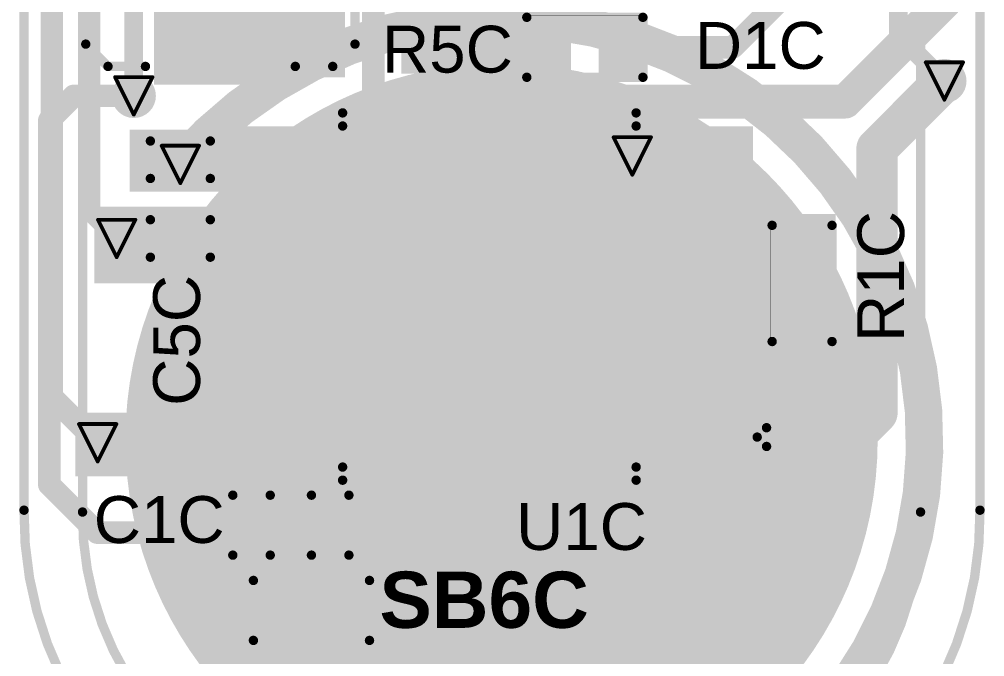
# Model space of a CAD drawing. Header units: inches. Extents: x -3.9 to 9.5, y -7 to 2.6.
# Drawn here: x -2.052 to -1.537, y -5.362 to -5.022 of the extents above; entities that cross this region are included whole.
import ezdxf

# ---------------------------------------------------------------- set-up
doc = ezdxf.new("R2010")
doc.units = ezdxf.units.IN
doc.header["$MEASUREMENT"] = 0
for name, color, linetype in [('Board Outline', 216, 'Continuous'), ('Bottom Layer', 5, 'Continuous'), ('Bottom Overlay', 54, 'Continuous'), ('Bottom Paste', 16, 'Continuous'), ('Bottom Solder', 6, 'Continuous'), ('Drill Drawing', 1, 'Continuous'), ('Top Layer', 1, 'Continuous'), ('Top Overlay', 2, 'Continuous'), ('Top Paste', 8, 'Continuous'), ('Top Solder', 216, 'Continuous'), ('Via Holes', 16, 'Continuous')]:
    doc.layers.add(name, color=color, linetype=linetype)
doc.styles.add('Arial', font='', dxfattribs={"height": 0.2})
doc.styles.add('Arial_Bold', font='', dxfattribs={"height": 0.2})
doc.styles.get('Arial').set_extended_font_data('Arial')
doc.styles.get('Arial_Bold').set_extended_font_data('Arial', bold=True)

# ---------------------------------------------------------------- blocks, each defined once
blk = doc.blocks.new('SOIC_8_46')
at = {"layer": 'Top Layer'}
for points in [[(-0.07579, 0.08681), (-0.07579, 0.06319), (-0.13681, 0.06319), (-0.13681, 0.08681)], [(0.13681, 0.08681), (0.13681, 0.06319), (0.07579, 0.06319), (0.07579, 0.08681)], [(-0.07579, 0.03681), (-0.07579, 0.01319), (-0.13681, 0.01319), (-0.13681, 0.03681)], [(0.13681, 0.03681), (0.13681, 0.01319), (0.07579, 0.01319), (0.07579, 0.03681)], [(-0.07579, -0.01319), (-0.07579, -0.03681), (-0.13681, -0.03681), (-0.13681, -0.01319)], [(0.13681, -0.01319), (0.13681, -0.03681), (0.07579, -0.03681), (0.07579, -0.01319)], [(-0.07579, -0.06319), (-0.07579, -0.08681), (-0.13681, -0.08681), (-0.13681, -0.06319)], [(0.13681, -0.06319), (0.13681, -0.08681), (0.07579, -0.08681), (0.07579, -0.06319)]]:
    blk.add_hatch(color=1, dxfattribs=at).paths.add_polyline_path(points)
at = {"layer": 'Top Overlay'}
blk.add_hatch(color=2, dxfattribs=at).paths.add_polyline_path([(-0.072, 0.062), (-0.059, 0.062), (-0.059, 0.088), (-0.072, 0.088)])
at = {"layer": 'Top Paste'}
for points in [[(-0.07579, 0.08681), (-0.07579, 0.06319), (-0.13681, 0.06319), (-0.13681, 0.08681)], [(0.13681, 0.08681), (0.13681, 0.06319), (0.07579, 0.06319), (0.07579, 0.08681)], [(-0.07579, 0.03681), (-0.07579, 0.01319), (-0.13681, 0.01319), (-0.13681, 0.03681)], [(0.13681, 0.03681), (0.13681, 0.01319), (0.07579, 0.01319), (0.07579, 0.03681)], [(-0.07579, -0.01319), (-0.07579, -0.03681), (-0.13681, -0.03681), (-0.13681, -0.01319)], [(0.13681, -0.01319), (0.13681, -0.03681), (0.07579, -0.03681), (0.07579, -0.01319)], [(-0.07579, -0.06319), (-0.07579, -0.08681), (-0.13681, -0.08681), (-0.13681, -0.06319)], [(0.13681, -0.06319), (0.13681, -0.08681), (0.07579, -0.08681), (0.07579, -0.06319)]]:
    blk.add_hatch(color=8, dxfattribs=at).paths.add_polyline_path(points)
at = {"layer": 'Top Solder'}
for points in [[(-0.07179, 0.09081), (-0.07179, 0.05919), (-0.14081, 0.05919), (-0.14081, 0.09081)], [(0.14081, 0.09081), (0.14081, 0.05919), (0.07179, 0.05919), (0.07179, 0.09081)], [(-0.07179, 0.04081), (-0.07179, 0.00919), (-0.14081, 0.00919), (-0.14081, 0.04081)], [(0.14081, 0.04081), (0.14081, 0.00919), (0.07179, 0.00919), (0.07179, 0.04081)], [(-0.07179, -0.00919), (-0.07179, -0.04081), (-0.14081, -0.04081), (-0.14081, -0.00919)], [(0.14081, -0.00919), (0.14081, -0.04081), (0.07179, -0.04081), (0.07179, -0.00919)], [(-0.07179, -0.05919), (-0.07179, -0.09081), (-0.14081, -0.09081), (-0.14081, -0.05919)], [(0.14081, -0.05919), (0.14081, -0.09081), (0.07179, -0.09081), (0.07179, -0.05919)]]:
    blk.add_hatch(color=216, dxfattribs=at).paths.add_polyline_path(points)
at = {"layer": 'Top Overlay'}
for points in [[(-0.07837, 0.098, 0.005, 0.005, 0), (-0.07837, 0.091, 0.005, 0.005, 0)], [(0.07837, 0.098, 0.005, 0.005, 0), (-0.07837, 0.098, 0.005, 0.005, 0)], [(0.07837, 0.098, 0.005, 0.005, 0), (0.07837, 0.091, 0.005, 0.005, 0)], [(-0.143, 0.075, 0.005, 0.005, 0), (-0.148, 0.08, 0.005, 0.005, 0)], [(-0.148, 0.08, 0.005, 0.005, 0), (-0.148, 0.07, 0.005, 0.005, 0)], [(-0.143, 0.075, 0.005, 0.005, 0), (-0.148, 0.07, 0.005, 0.005, 0)], [(-0.07837, -0.091, 0.005, 0.005, 0), (-0.07837, -0.098, 0.005, 0.005, 0)], [(0.07837, -0.091, 0.005, 0.005, 0), (0.07837, -0.098, 0.005, 0.005, 0)], [(0.07837, -0.098, 0.005, 0.005, 0), (-0.07837, -0.098, 0.005, 0.005, 0)]]:
    blk.add_lwpolyline(points, format="xyseb", dxfattribs=at)
for points in [[(-0.07962, 0.098, 0.0025, 0.0025, 1), (-0.07712, 0.098, 0.0025, 0.0025, 1)], [(-0.07962, 0.098, 0.0025, 0.0025, 1), (-0.07712, 0.098, 0.0025, 0.0025, 1)], [(0.07712, 0.098, 0.0025, 0.0025, 1), (0.07962, 0.098, 0.0025, 0.0025, 1)], [(0.07712, 0.098, 0.0025, 0.0025, 1), (0.07962, 0.098, 0.0025, 0.0025, 1)], [(-0.07962, 0.091, 0.0025, 0.0025, 1), (-0.07712, 0.091, 0.0025, 0.0025, 1)], [(0.07712, 0.091, 0.0025, 0.0025, 1), (0.07962, 0.091, 0.0025, 0.0025, 1)], [(-0.14925, 0.08, 0.0025, 0.0025, 1), (-0.14675, 0.08, 0.0025, 0.0025, 1)], [(-0.14925, 0.08, 0.0025, 0.0025, 1), (-0.14675, 0.08, 0.0025, 0.0025, 1)], [(-0.14425, 0.075, 0.0025, 0.0025, 1), (-0.14175, 0.075, 0.0025, 0.0025, 1)], [(-0.14425, 0.075, 0.0025, 0.0025, 1), (-0.14175, 0.075, 0.0025, 0.0025, 1)], [(-0.14925, 0.07, 0.0025, 0.0025, 1), (-0.14675, 0.07, 0.0025, 0.0025, 1)], [(-0.14925, 0.07, 0.0025, 0.0025, 1), (-0.14675, 0.07, 0.0025, 0.0025, 1)], [(-0.07962, -0.091, 0.0025, 0.0025, 1), (-0.07712, -0.091, 0.0025, 0.0025, 1)], [(0.07712, -0.091, 0.0025, 0.0025, 1), (0.07962, -0.091, 0.0025, 0.0025, 1)], [(-0.07962, -0.098, 0.0025, 0.0025, 1), (-0.07712, -0.098, 0.0025, 0.0025, 1)], [(-0.07962, -0.098, 0.0025, 0.0025, 1), (-0.07712, -0.098, 0.0025, 0.0025, 1)], [(0.07712, -0.098, 0.0025, 0.0025, 1), (0.07962, -0.098, 0.0025, 0.0025, 1)], [(0.07712, -0.098, 0.0025, 0.0025, 1), (0.07962, -0.098, 0.0025, 0.0025, 1)]]:
    blk.add_lwpolyline(points, format="xyseb", close=True, dxfattribs=at)
blk = doc.blocks.new('S______B______0402_67')
at = {"layer": 'Top Layer'}
for points in [[(-0.0275, -0.0125), (-0.0275, 0.0125), (-0.0095, 0.0125), (-0.0095, -0.0125)], [(0.0095, -0.0125), (0.0095, 0.0125), (0.0275, 0.0125), (0.0275, -0.0125)]]:
    blk.add_hatch(color=1, dxfattribs=at).paths.add_polyline_path(points)
at = {"layer": 'Top Paste'}
for points in [[(-0.0275, -0.0125), (-0.0275, 0.0125), (-0.0095, 0.0125), (-0.0095, -0.0125)], [(0.0095, -0.0125), (0.0095, 0.0125), (0.0275, 0.0125), (0.0275, -0.0125)]]:
    blk.add_hatch(color=8, dxfattribs=at).paths.add_polyline_path(points)
at = {"layer": 'Top Solder'}
for points in [[(-0.02967, -0.01467), (-0.02967, 0.01467), (-0.00733, 0.01467), (-0.00733, -0.01467)], [(0.00733, -0.01467), (0.00733, 0.01467), (0.02967, 0.01467), (0.02967, -0.01467)]]:
    blk.add_hatch(color=216, dxfattribs=at).paths.add_polyline_path(points)
at = {"layer": 'Top Overlay'}
for points in [[(-0.031, -0.016, 0.005, 0.005, 0), (-0.031, 0.016, 0.005, 0.005, 0)], [(-0.031, 0.016, 0.005, 0.005, 0), (0.031, 0.016, 0.005, 0.005, 0)], [(0.031, -0.016, 0.005, 0.005, 0), (0.031, 0.016, 0.005, 0.005, 0)], [(-0.031, -0.016, 0.005, 0.005, 0), (0.031, -0.016, 0.005, 0.005, 0)], [(-0.032, -0.017, 0.000127, 0.000127, 0), (0.032, -0.017, 0.000127, 0.000127, 0)]]:
    blk.add_lwpolyline(points, format="xyseb", dxfattribs=at)
for points in [[(-0.03225, 0.016, 0.0025, 0.0025, 1), (-0.02975, 0.016, 0.0025, 0.0025, 1)], [(-0.03225, 0.016, 0.0025, 0.0025, 1), (-0.02975, 0.016, 0.0025, 0.0025, 1)], [(0.02975, 0.016, 0.0025, 0.0025, 1), (0.03225, 0.016, 0.0025, 0.0025, 1)], [(0.02975, 0.016, 0.0025, 0.0025, 1), (0.03225, 0.016, 0.0025, 0.0025, 1)], [(-0.03225, -0.016, 0.0025, 0.0025, 1), (-0.02975, -0.016, 0.0025, 0.0025, 1)], [(-0.03225, -0.016, 0.0025, 0.0025, 1), (-0.02975, -0.016, 0.0025, 0.0025, 1)], [(0.02975, -0.016, 0.0025, 0.0025, 1), (0.03225, -0.016, 0.0025, 0.0025, 1)], [(0.02975, -0.016, 0.0025, 0.0025, 1), (0.03225, -0.016, 0.0025, 0.0025, 1)], [(-0.03203, -0.017, 0.0000635, 0.0000635, 1), (-0.03197, -0.017, 0.0000635, 0.0000635, 1)], [(0.03197, -0.017, 0.0000635, 0.0000635, 1), (0.03203, -0.017, 0.0000635, 0.0000635, 1)]]:
    blk.add_lwpolyline(points, format="xyseb", close=True, dxfattribs=at)
blk = doc.blocks.new('TC33X_2_104E__123')
at = {"layer": 'Top Layer'}
for points in [[(0.00787, 0.12992), (0.07087, 0.12992), (0.07087, 0.07087), (0.00787, 0.07087)], [(-0.02362, 0.02362), (0.02362, 0.02362), (0.02362, -0.02362), (-0.02362, -0.02362)], [(0.05512, 0.02362), (0.10236, 0.02362), (0.10236, -0.02362), (0.05512, -0.02362)]]:
    blk.add_hatch(color=1, dxfattribs=at).paths.add_polyline_path(points)
at = {"layer": 'Top Paste'}
for points in [[(0.00787, 0.12992), (0.07087, 0.12992), (0.07087, 0.07087), (0.00787, 0.07087)], [(-0.02362, 0.02362), (0.02362, 0.02362), (0.02362, -0.02362), (-0.02362, -0.02362)], [(0.05512, 0.02362), (0.10236, 0.02362), (0.10236, -0.02362), (0.05512, -0.02362)]]:
    blk.add_hatch(color=8, dxfattribs=at).paths.add_polyline_path(points)
at = {"layer": 'Top Solder'}
for points in [[(0.00387, 0.13392), (0.07487, 0.13392), (0.07487, 0.06687), (0.00387, 0.06687)], [(-0.02762, 0.02762), (0.02762, 0.02762), (0.02762, -0.02762), (-0.02762, -0.02762)], [(0.05112, 0.02762), (0.10636, 0.02762), (0.10636, -0.02762), (0.05112, -0.02762)]]:
    blk.add_hatch(color=216, dxfattribs=at).paths.add_polyline_path(points)
at = {"layer": 'Top Overlay'}
for points in [[(-0.02063, 0.1242, 0.005, 0.005, 0), (-0.03252, 0.11231, 0.005, 0.005, 0)], [(-0.00063, 0.1242, 0.005, 0.005, 0), (-0.02063, 0.1242, 0.005, 0.005, 0)], [(0.09937, 0.1242, 0.005, 0.005, 0), (0.07937, 0.1242, 0.005, 0.005, 0)], [(0.11126, 0.11231, 0.005, 0.005, 0), (0.09937, 0.1242, 0.005, 0.005, 0)], [(-0.03252, 0.11231, 0.005, 0.005, 0), (-0.03252, -0.02776, 0.005, 0.005, 0)], [(0.11126, 0.11231, 0.005, 0.005, 0), (0.11126, -0.02776, 0.005, 0.005, 0)], [(-0.038, -0.005, 0.005, 0.005, 0), (-0.043, 0, 0.005, 0.005, 0)], [(-0.043, 0, 0.005, 0.005, 0), (-0.043, -0.01, 0.005, 0.005, 0)], [(-0.038, -0.005, 0.005, 0.005, 0), (-0.043, -0.01, 0.005, 0.005, 0)], [(0.11126, -0.02776, 0.005, 0.005, 0), (-0.03252, -0.02776, 0.005, 0.005, 0)]]:
    blk.add_lwpolyline(points, format="xyseb", dxfattribs=at)
for points in [[(-0.02188, 0.1242, 0.0025, 0.0025, 1), (-0.01938, 0.1242, 0.0025, 0.0025, 1)], [(-0.02188, 0.1242, 0.0025, 0.0025, 1), (-0.01938, 0.1242, 0.0025, 0.0025, 1)], [(-0.00188, 0.1242, 0.0025, 0.0025, 1), (0.00062, 0.1242, 0.0025, 0.0025, 1)], [(0.07812, 0.1242, 0.0025, 0.0025, 1), (0.08062, 0.1242, 0.0025, 0.0025, 1)], [(0.09812, 0.1242, 0.0025, 0.0025, 1), (0.10062, 0.1242, 0.0025, 0.0025, 1)], [(0.09812, 0.1242, 0.0025, 0.0025, 1), (0.10062, 0.1242, 0.0025, 0.0025, 1)], [(-0.03377, 0.11231, 0.0025, 0.0025, 1), (-0.03127, 0.11231, 0.0025, 0.0025, 1)], [(-0.03377, 0.11231, 0.0025, 0.0025, 1), (-0.03127, 0.11231, 0.0025, 0.0025, 1)], [(0.11001, 0.11231, 0.0025, 0.0025, 1), (0.11251, 0.11231, 0.0025, 0.0025, 1)], [(0.11001, 0.11231, 0.0025, 0.0025, 1), (0.11251, 0.11231, 0.0025, 0.0025, 1)], [(-0.04425, 0, 0.0025, 0.0025, 1), (-0.04175, 0, 0.0025, 0.0025, 1)], [(-0.04425, 0, 0.0025, 0.0025, 1), (-0.04175, 0, 0.0025, 0.0025, 1)], [(-0.03925, -0.005, 0.0025, 0.0025, 1), (-0.03675, -0.005, 0.0025, 0.0025, 1)], [(-0.03925, -0.005, 0.0025, 0.0025, 1), (-0.03675, -0.005, 0.0025, 0.0025, 1)], [(-0.04425, -0.01, 0.0025, 0.0025, 1), (-0.04175, -0.01, 0.0025, 0.0025, 1)], [(-0.04425, -0.01, 0.0025, 0.0025, 1), (-0.04175, -0.01, 0.0025, 0.0025, 1)], [(-0.03377, -0.02776, 0.0025, 0.0025, 1), (-0.03127, -0.02776, 0.0025, 0.0025, 1)], [(-0.03377, -0.02776, 0.0025, 0.0025, 1), (-0.03127, -0.02776, 0.0025, 0.0025, 1)], [(0.11001, -0.02776, 0.0025, 0.0025, 1), (0.11251, -0.02776, 0.0025, 0.0025, 1)], [(0.11001, -0.02776, 0.0025, 0.0025, 1), (0.11251, -0.02776, 0.0025, 0.0025, 1)]]:
    blk.add_lwpolyline(points, format="xyseb", close=True, dxfattribs=at)
blk = doc.blocks.new('R___0402_151')
at = {"layer": 'Top Layer'}
for points in [[(-0.0275, -0.0125), (-0.0275, 0.0125), (-0.0095, 0.0125), (-0.0095, -0.0125)], [(0.0095, -0.0125), (0.0095, 0.0125), (0.0275, 0.0125), (0.0275, -0.0125)]]:
    blk.add_hatch(color=1, dxfattribs=at).paths.add_polyline_path(points)
at = {"layer": 'Top Paste'}
for points in [[(-0.0275, -0.0125), (-0.0275, 0.0125), (-0.0095, 0.0125), (-0.0095, -0.0125)], [(0.0095, -0.0125), (0.0095, 0.0125), (0.0275, 0.0125), (0.0275, -0.0125)]]:
    blk.add_hatch(color=8, dxfattribs=at).paths.add_polyline_path(points)
at = {"layer": 'Top Solder'}
for points in [[(-0.02967, -0.01467), (-0.02967, 0.01467), (-0.00733, 0.01467), (-0.00733, -0.01467)], [(0.00733, -0.01467), (0.00733, 0.01467), (0.02967, 0.01467), (0.02967, -0.01467)]]:
    blk.add_hatch(color=216, dxfattribs=at).paths.add_polyline_path(points)
at = {"layer": 'Top Overlay'}
for points in [[(-0.031, 0.016, 0.005, 0.005, 0), (-0.031, -0.016, 0.005, 0.005, 0)], [(0.031, 0.016, 0.005, 0.005, 0), (-0.031, 0.016, 0.005, 0.005, 0)], [(0.031, 0.016, 0.005, 0.005, 0), (0.031, -0.016, 0.005, 0.005, 0)], [(0.031, -0.016, 0.005, 0.005, 0), (-0.031, -0.016, 0.005, 0.005, 0)], [(0.032, -0.017, 0.000127, 0.000127, 0), (-0.032, -0.017, 0.000127, 0.000127, 0)]]:
    blk.add_lwpolyline(points, format="xyseb", dxfattribs=at)
for points in [[(-0.03225, 0.016, 0.0025, 0.0025, 1), (-0.02975, 0.016, 0.0025, 0.0025, 1)], [(-0.03225, 0.016, 0.0025, 0.0025, 1), (-0.02975, 0.016, 0.0025, 0.0025, 1)], [(0.02975, 0.016, 0.0025, 0.0025, 1), (0.03225, 0.016, 0.0025, 0.0025, 1)], [(0.02975, 0.016, 0.0025, 0.0025, 1), (0.03225, 0.016, 0.0025, 0.0025, 1)], [(-0.03225, -0.016, 0.0025, 0.0025, 1), (-0.02975, -0.016, 0.0025, 0.0025, 1)], [(-0.03225, -0.016, 0.0025, 0.0025, 1), (-0.02975, -0.016, 0.0025, 0.0025, 1)], [(0.02975, -0.016, 0.0025, 0.0025, 1), (0.03225, -0.016, 0.0025, 0.0025, 1)], [(0.02975, -0.016, 0.0025, 0.0025, 1), (0.03225, -0.016, 0.0025, 0.0025, 1)], [(-0.03203, -0.017, 0.0000635, 0.0000635, 1), (-0.03197, -0.017, 0.0000635, 0.0000635, 1)], [(0.03197, -0.017, 0.0000635, 0.0000635, 1), (0.03203, -0.017, 0.0000635, 0.0000635, 1)]]:
    blk.add_lwpolyline(points, format="xyseb", close=True, dxfattribs=at)
blk = doc.blocks.new('R___0402_179')
at = {"layer": 'Top Layer'}
for points in [[(-0.0275, -0.0125), (-0.0275, 0.0125), (-0.0095, 0.0125), (-0.0095, -0.0125)], [(0.0095, -0.0125), (0.0095, 0.0125), (0.0275, 0.0125), (0.0275, -0.0125)]]:
    blk.add_hatch(color=1, dxfattribs=at).paths.add_polyline_path(points)
at = {"layer": 'Top Paste'}
for points in [[(-0.0275, -0.0125), (-0.0275, 0.0125), (-0.0095, 0.0125), (-0.0095, -0.0125)], [(0.0095, -0.0125), (0.0095, 0.0125), (0.0275, 0.0125), (0.0275, -0.0125)]]:
    blk.add_hatch(color=8, dxfattribs=at).paths.add_polyline_path(points)
at = {"layer": 'Top Solder'}
for points in [[(-0.02967, -0.01467), (-0.02967, 0.01467), (-0.00733, 0.01467), (-0.00733, -0.01467)], [(0.00733, -0.01467), (0.00733, 0.01467), (0.02967, 0.01467), (0.02967, -0.01467)]]:
    blk.add_hatch(color=216, dxfattribs=at).paths.add_polyline_path(points)
at = {"layer": 'Top Overlay'}
for points in [[(-0.031, -0.016, 0.005, 0.005, 0), (-0.031, 0.016, 0.005, 0.005, 0)], [(0.031, 0.016, 0.005, 0.005, 0), (-0.031, 0.016, 0.005, 0.005, 0)], [(0.031, -0.016, 0.005, 0.005, 0), (0.031, 0.016, 0.005, 0.005, 0)], [(0.031, -0.016, 0.005, 0.005, 0), (-0.031, -0.016, 0.005, 0.005, 0)], [(0.032, -0.017, 0.000127, 0.000127, 0), (-0.032, -0.017, 0.000127, 0.000127, 0)]]:
    blk.add_lwpolyline(points, format="xyseb", dxfattribs=at)
for points in [[(-0.03225, 0.016, 0.0025, 0.0025, 1), (-0.02975, 0.016, 0.0025, 0.0025, 1)], [(-0.03225, 0.016, 0.0025, 0.0025, 1), (-0.02975, 0.016, 0.0025, 0.0025, 1)], [(0.02975, 0.016, 0.0025, 0.0025, 1), (0.03225, 0.016, 0.0025, 0.0025, 1)], [(0.02975, 0.016, 0.0025, 0.0025, 1), (0.03225, 0.016, 0.0025, 0.0025, 1)], [(-0.03225, -0.016, 0.0025, 0.0025, 1), (-0.02975, -0.016, 0.0025, 0.0025, 1)], [(-0.03225, -0.016, 0.0025, 0.0025, 1), (-0.02975, -0.016, 0.0025, 0.0025, 1)], [(0.02975, -0.016, 0.0025, 0.0025, 1), (0.03225, -0.016, 0.0025, 0.0025, 1)], [(0.02975, -0.016, 0.0025, 0.0025, 1), (0.03225, -0.016, 0.0025, 0.0025, 1)], [(-0.03203, -0.017, 0.0000635, 0.0000635, 1), (-0.03197, -0.017, 0.0000635, 0.0000635, 1)], [(0.03197, -0.017, 0.0000635, 0.0000635, 1), (0.03203, -0.017, 0.0000635, 0.0000635, 1)]]:
    blk.add_lwpolyline(points, format="xyseb", close=True, dxfattribs=at)
blk = doc.blocks.new('_EMG________B_200')
at = {"layer": 'Bottom Layer'}
h = blk.add_hatch(color=5, dxfattribs=at)
edge = h.paths.add_edge_path()
edge.add_arc((0, -0.3932), 0.19685, 0, 360)
at = {"layer": 'Bottom Paste'}
h = blk.add_hatch(color=16, dxfattribs=at)
edge = h.paths.add_edge_path()
edge.add_arc((0, -0.3932), 0.19685, 0, 360)
at = {"layer": 'Bottom Solder'}
h = blk.add_hatch(color=6, dxfattribs=at)
edge = h.paths.add_edge_path()
edge.add_arc((0, -0.3932), 0.20085, 0, 360)
at = {"layer": 'Bottom Overlay'}
for points in [[(-0.22375, -0.43172, 0.005, 0.005, 0), (-0.22375, 0.43172, 0.005, 0.005, 0)], [(0.22375, -0.43172, 0.005, 0.005, 0), (0.22375, 0.43172, 0.005, 0.005, 0)], [(-0.06026, -0.59892, 0.005, 0.005, -0.414214), (-0.22375, -0.43172, 0.005, 0.005, 0)], [(0.22375, -0.43172, 0.005, 0.005, -0.414214), (0.06026, -0.59892, 0.005, 0.005, 0)]]:
    blk.add_lwpolyline(points, format="xyseb", dxfattribs=at)
for points in [[(-0.225, -0.43172, 0.0025, 0.0025, 1), (-0.2225, -0.43172, 0.0025, 0.0025, 1)], [(-0.225, -0.43172, 0.0025, 0.0025, 1), (-0.2225, -0.43172, 0.0025, 0.0025, 1)], [(0.2225, -0.43172, 0.0025, 0.0025, 1), (0.225, -0.43172, 0.0025, 0.0025, 1)], [(0.2225, -0.43172, 0.0025, 0.0025, 1), (0.225, -0.43172, 0.0025, 0.0025, 1)]]:
    blk.add_lwpolyline(points, format="xyseb", close=True, dxfattribs=at)
blk = doc.blocks.new('C___0402_235')
at = {"layer": 'Top Layer'}
for points in [[(-0.0275, -0.0125), (-0.0275, 0.0125), (-0.0095, 0.0125), (-0.0095, -0.0125)], [(0.0095, -0.0125), (0.0095, 0.0125), (0.0275, 0.0125), (0.0275, -0.0125)]]:
    blk.add_hatch(color=1, dxfattribs=at).paths.add_polyline_path(points)
at = {"layer": 'Top Paste'}
for points in [[(-0.0275, -0.0125), (-0.0275, 0.0125), (-0.0095, 0.0125), (-0.0095, -0.0125)], [(0.0095, -0.0125), (0.0095, 0.0125), (0.0275, 0.0125), (0.0275, -0.0125)]]:
    blk.add_hatch(color=8, dxfattribs=at).paths.add_polyline_path(points)
at = {"layer": 'Top Solder'}
for points in [[(-0.02986, -0.01486), (-0.02986, 0.01486), (-0.00714, 0.01486), (-0.00714, -0.01486)], [(0.00714, -0.01486), (0.00714, 0.01486), (0.02986, 0.01486), (0.02986, -0.01486)]]:
    blk.add_hatch(color=216, dxfattribs=at).paths.add_polyline_path(points)
at = {"layer": 'Top Overlay'}
for points in [[(-0.011, 0.016, 0.005, 0.005, 0), (-0.031, 0.016, 0.005, 0.005, 0)], [(-0.031, -0.016, 0.005, 0.005, 0), (-0.031, 0.016, 0.005, 0.005, 0)], [(0.031, 0.016, 0.005, 0.005, 0), (0.011, 0.016, 0.005, 0.005, 0)], [(0.031, -0.016, 0.005, 0.005, 0), (0.031, 0.016, 0.005, 0.005, 0)], [(-0.011, -0.016, 0.005, 0.005, 0), (-0.031, -0.016, 0.005, 0.005, 0)], [(0.031, -0.016, 0.005, 0.005, 0), (0.011, -0.016, 0.005, 0.005, 0)]]:
    blk.add_lwpolyline(points, format="xyseb", dxfattribs=at)
for points in [[(-0.03225, 0.016, 0.0025, 0.0025, 1), (-0.02975, 0.016, 0.0025, 0.0025, 1)], [(-0.03225, 0.016, 0.0025, 0.0025, 1), (-0.02975, 0.016, 0.0025, 0.0025, 1)], [(-0.01225, 0.016, 0.0025, 0.0025, 1), (-0.00975, 0.016, 0.0025, 0.0025, 1)], [(0.00975, 0.016, 0.0025, 0.0025, 1), (0.01225, 0.016, 0.0025, 0.0025, 1)], [(0.02975, 0.016, 0.0025, 0.0025, 1), (0.03225, 0.016, 0.0025, 0.0025, 1)], [(0.02975, 0.016, 0.0025, 0.0025, 1), (0.03225, 0.016, 0.0025, 0.0025, 1)], [(-0.03225, -0.016, 0.0025, 0.0025, 1), (-0.02975, -0.016, 0.0025, 0.0025, 1)], [(-0.03225, -0.016, 0.0025, 0.0025, 1), (-0.02975, -0.016, 0.0025, 0.0025, 1)], [(-0.01225, -0.016, 0.0025, 0.0025, 1), (-0.00975, -0.016, 0.0025, 0.0025, 1)], [(0.00975, -0.016, 0.0025, 0.0025, 1), (0.01225, -0.016, 0.0025, 0.0025, 1)], [(0.02975, -0.016, 0.0025, 0.0025, 1), (0.03225, -0.016, 0.0025, 0.0025, 1)], [(0.02975, -0.016, 0.0025, 0.0025, 1), (0.03225, -0.016, 0.0025, 0.0025, 1)]]:
    blk.add_lwpolyline(points, format="xyseb", close=True, dxfattribs=at)
blk = doc.blocks.new('C___0402_263')
at = {"layer": 'Top Layer'}
for points in [[(-0.0275, -0.0125), (-0.0275, 0.0125), (-0.0095, 0.0125), (-0.0095, -0.0125)], [(0.0095, -0.0125), (0.0095, 0.0125), (0.0275, 0.0125), (0.0275, -0.0125)]]:
    blk.add_hatch(color=1, dxfattribs=at).paths.add_polyline_path(points)
at = {"layer": 'Top Paste'}
for points in [[(-0.0275, -0.0125), (-0.0275, 0.0125), (-0.0095, 0.0125), (-0.0095, -0.0125)], [(0.0095, -0.0125), (0.0095, 0.0125), (0.0275, 0.0125), (0.0275, -0.0125)]]:
    blk.add_hatch(color=8, dxfattribs=at).paths.add_polyline_path(points)
at = {"layer": 'Top Solder'}
for points in [[(-0.02986, -0.01486), (-0.02986, 0.01486), (-0.00714, 0.01486), (-0.00714, -0.01486)], [(0.00714, -0.01486), (0.00714, 0.01486), (0.02986, 0.01486), (0.02986, -0.01486)]]:
    blk.add_hatch(color=216, dxfattribs=at).paths.add_polyline_path(points)
at = {"layer": 'Top Overlay'}
for points in [[(-0.011, 0.016, 0.005, 0.005, 0), (-0.031, 0.016, 0.005, 0.005, 0)], [(-0.031, 0.016, 0.005, 0.005, 0), (-0.031, -0.016, 0.005, 0.005, 0)], [(0.031, 0.016, 0.005, 0.005, 0), (0.011, 0.016, 0.005, 0.005, 0)], [(0.031, 0.016, 0.005, 0.005, 0), (0.031, -0.016, 0.005, 0.005, 0)], [(-0.011, -0.016, 0.005, 0.005, 0), (-0.031, -0.016, 0.005, 0.005, 0)], [(0.031, -0.016, 0.005, 0.005, 0), (0.011, -0.016, 0.005, 0.005, 0)]]:
    blk.add_lwpolyline(points, format="xyseb", dxfattribs=at)
for points in [[(-0.03225, 0.016, 0.0025, 0.0025, 1), (-0.02975, 0.016, 0.0025, 0.0025, 1)], [(-0.03225, 0.016, 0.0025, 0.0025, 1), (-0.02975, 0.016, 0.0025, 0.0025, 1)], [(-0.01225, 0.016, 0.0025, 0.0025, 1), (-0.00975, 0.016, 0.0025, 0.0025, 1)], [(0.00975, 0.016, 0.0025, 0.0025, 1), (0.01225, 0.016, 0.0025, 0.0025, 1)], [(0.02975, 0.016, 0.0025, 0.0025, 1), (0.03225, 0.016, 0.0025, 0.0025, 1)], [(0.02975, 0.016, 0.0025, 0.0025, 1), (0.03225, 0.016, 0.0025, 0.0025, 1)], [(-0.03225, -0.016, 0.0025, 0.0025, 1), (-0.02975, -0.016, 0.0025, 0.0025, 1)], [(-0.03225, -0.016, 0.0025, 0.0025, 1), (-0.02975, -0.016, 0.0025, 0.0025, 1)], [(-0.01225, -0.016, 0.0025, 0.0025, 1), (-0.00975, -0.016, 0.0025, 0.0025, 1)], [(0.00975, -0.016, 0.0025, 0.0025, 1), (0.01225, -0.016, 0.0025, 0.0025, 1)], [(0.02975, -0.016, 0.0025, 0.0025, 1), (0.03225, -0.016, 0.0025, 0.0025, 1)], [(0.02975, -0.016, 0.0025, 0.0025, 1), (0.03225, -0.016, 0.0025, 0.0025, 1)]]:
    blk.add_lwpolyline(points, format="xyseb", close=True, dxfattribs=at)

msp = doc.modelspace()

# ---------------------------------------------------------------- hatches: boundary and pattern name
at = {"layer": 'Bottom Layer'}
h = msp.add_hatch(color=5, dxfattribs=at)
edge = h.paths.add_edge_path()
edge.add_arc((-1.55813, -5.05478), 0.01181, 0, 360)
h = msp.add_hatch(color=5, dxfattribs=at)
edge = h.paths.add_edge_path()
edge.add_arc((-1.991, -5.0627), 0.01181, 0, 360)
h = msp.add_hatch(color=5, dxfattribs=at)
edge = h.paths.add_edge_path()
edge.add_arc((-1.96613, -5.09928), 0.01181, 0, 360)
h = msp.add_hatch(color=5, dxfattribs=at)
edge = h.paths.add_edge_path()
edge.add_arc((-1.7248, -5.09478), 0.01181, 0, 360)
h = msp.add_hatch(color=5, dxfattribs=at)
edge = h.paths.add_edge_path()
edge.add_arc((-2.00013, -5.13878), 0.01181, 0, 360)
h = msp.add_hatch(color=5, dxfattribs=at)
edge = h.paths.add_edge_path()
edge.add_arc((-2.01028, -5.24781), 0.01181, 0, 360)
at = {"layer": 'Top Layer'}
for points in [[(-1.93213, -5.05278), (-1.87813, -5.05278), (-1.87813, -4.89178), (-1.93213, -4.89178)], [(-1.84813, -5.05078), (-1.76813, -5.05078), (-1.76813, -4.96478), (-1.84813, -4.96478)], [(-1.97613, -5.03978), (-1.91313, -5.03978), (-1.91313, -4.98578), (-1.97613, -4.98578)], [(-1.84813, -5.05078), (-1.76013, -5.05078), (-1.76013, -5.02378), (-1.84813, -5.02378)], [(-1.99313, -5.11378), (-1.85613, -5.11378), (-1.85613, -5.08078), (-1.99313, -5.08078)], [(-2.01213, -5.16278), (-1.87513, -5.16278), (-1.87513, -5.12178), (-2.01213, -5.12178)], [(-1.72811, -5.15678), (-1.61613, -5.15678), (-1.61613, -5.12578), (-1.72811, -5.12578)], [(-1.72811, -5.20678), (-1.61513, -5.20678), (-1.61513, -5.17078), (-1.72811, -5.17078)], [(-2.02213, -5.26578), (-1.84613, -5.26578), (-1.84613, -5.23178), (-2.02213, -5.23178)], [(-1.89713, -5.24978), (-1.89713, -5.30778), (-1.84613, -5.30778), (-1.84613, -5.24978)], [(-1.94513, -5.40878), (-1.90513, -5.40878), (-1.90513, -5.27778), (-1.94513, -5.27778)], [(-1.88713, -5.35678), (-1.82613, -5.35678), (-1.82613, -5.31828), (-1.88713, -5.31828)]]:
    msp.add_hatch(color=1, dxfattribs=at).paths.add_polyline_path(points)
h = msp.add_hatch(color=1, dxfattribs=at)
edge = h.paths.add_edge_path()
edge.add_arc((-1.55813, -5.05478), 0.01181, 0, 360)
h = msp.add_hatch(color=1, dxfattribs=at)
edge = h.paths.add_edge_path()
edge.add_arc((-1.991, -5.0627), 0.01181, 0, 360)
h = msp.add_hatch(color=1, dxfattribs=at)
edge = h.paths.add_edge_path()
edge.add_arc((-1.96613, -5.09928), 0.01181, 0, 360)
h = msp.add_hatch(color=1, dxfattribs=at)
edge = h.paths.add_edge_path()
edge.add_arc((-1.7248, -5.09478), 0.01181, 0, 360)
h = msp.add_hatch(color=1, dxfattribs=at)
edge = h.paths.add_edge_path()
edge.add_arc((-2.00013, -5.13878), 0.01181, 0, 360)
h = msp.add_hatch(color=1, dxfattribs=at)
edge = h.paths.add_edge_path()
edge.add_arc((-2.01028, -5.24781), 0.01181, 0, 360)
at = {"layer": 'Via Holes'}
h = msp.add_hatch(color=7, dxfattribs=at)
edge = h.paths.add_edge_path()
edge.add_arc((-1.55813, -5.05478), 0.00591, 0, 360)
h = msp.add_hatch(color=7, dxfattribs=at)
edge = h.paths.add_edge_path()
edge.add_arc((-1.991, -5.0627), 0.00591, 0, 360)
h = msp.add_hatch(color=7, dxfattribs=at)
edge = h.paths.add_edge_path()
edge.add_arc((-1.7248, -5.09478), 0.00591, 0, 360)
h = msp.add_hatch(color=7, dxfattribs=at)
edge = h.paths.add_edge_path()
edge.add_arc((-1.96613, -5.09928), 0.00591, 0, 360)
h = msp.add_hatch(color=7, dxfattribs=at)
edge = h.paths.add_edge_path()
edge.add_arc((-2.00013, -5.13878), 0.00591, 0, 360)
h = msp.add_hatch(color=7, dxfattribs=at)
edge = h.paths.add_edge_path()
edge.add_arc((-2.01028, -5.24781), 0.00591, 0, 360)

# ---------------------------------------------------------------- linework, layer by layer
at = {"layer": 'Board Outline'}
for points in [[(-2.04962, -5.28378, 0.005, 0.005, 0), (-2.04961, -4.42332, 0.005, 0.005, 0)], [(-1.53913, -4.42332, 0.005, 0.005, 0), (-1.53913, -5.28379, 0.005, 0.005, 0)], [(-1.85499, -5.48284, 0.005, 0.005, -0.414214), (-2.04962, -5.28379, 0.005, 0.005, 0)], [(-1.53913, -5.28379, 0.005, 0.005, -0.414214), (-1.73376, -5.48284, 0.005, 0.005, 0)]]:
    msp.add_lwpolyline(points, format="xyseb", dxfattribs=at)
for points in [[(-2.05087, -5.28378, 0.0025, 0.0025, 1), (-2.04837, -5.28378, 0.0025, 0.0025, 1)], [(-2.05087, -5.28379, 0.0025, 0.0025, 1), (-2.04837, -5.28379, 0.0025, 0.0025, 1)], [(-1.54038, -5.28379, 0.0025, 0.0025, 1), (-1.53788, -5.28379, 0.0025, 0.0025, 1)], [(-1.54038, -5.28379, 0.0025, 0.0025, 1), (-1.53788, -5.28379, 0.0025, 0.0025, 1)]]:
    msp.add_lwpolyline(points, format="xyseb", close=True, dxfattribs=at)
at = {"layer": 'Bottom Layer'}
for points in [[(-2.03481, -5.22328, 0.012, 0.012, 0), (-2.03481, -4.66086, 0.012, 0.012, 0)], [(-2.01381, -5.1251, 0.01, 0.01, 0), (-2.01381, -4.79597, 0.01, 0.01, 0)], [(-1.58276, -5.03016, 0.01, 0.01, 0), (-1.58276, -4.96841, 0.01, 0.01, 0)], [(-1.991, -5.01565, 0.01, 0.01, 0), (-1.991, -5.0627, 0.01, 0.01, 0)], [(-1.96613, -5.09928, 0.02, 0.02, -1.34747), (-1.73463, -5.46541, 0.02, 0.02, 0)], [(-1.58276, -5.03016, 0.01, 0.01, 0), (-1.55813, -5.05478, 0.01, 0.01, 0)], [(-2.01381, -5.1251, 0.01, 0.01, 0), (-2.00181, -5.1371, 0.01, 0.01, 0)], [(-2.00181, -5.1371, 0.01, 0.01, 0), (-2.00013, -5.13878, 0.01, 0.01, 0)], [(-2.00181, -5.1371, 0.01, 0.01, 0), (-2.00181, -5.1371, 0.01, 0.01, 0)], [(-1.79438, -5.15805, 0.022, 0.022, 0), (-1.79411, -5.15778, 0.022, 0.022, 0)], [(-1.79438, -5.24662, 0.022, 0.022, 0), (-1.79438, -5.15805, 0.022, 0.022, 0)], [(-2.03481, -5.22328, 0.012, 0.012, 0), (-2.01028, -5.24781, 0.012, 0.012, 0)]]:
    msp.add_lwpolyline(points, format="xyseb", dxfattribs=at)
for points in [[(-1.58526, -5.03016, 0.005, 0.005, 1), (-1.58026, -5.03016, 0.005, 0.005, 1)], [(-1.58526, -5.03016, 0.005, 0.005, 1), (-1.58026, -5.03016, 0.005, 0.005, 1)], [(-1.56063, -5.05478, 0.005, 0.005, 1), (-1.55563, -5.05478, 0.005, 0.005, 1)], [(-1.9935, -5.0627, 0.005, 0.005, 1), (-1.9885, -5.0627, 0.005, 0.005, 1)], [(-1.97113, -5.09928, 0.01, 0.01, 1), (-1.96113, -5.09928, 0.01, 0.01, 1)], [(-2.01631, -5.1251, 0.005, 0.005, 1), (-2.01131, -5.1251, 0.005, 0.005, 1)], [(-2.01631, -5.1251, 0.005, 0.005, 1), (-2.01131, -5.1251, 0.005, 0.005, 1)], [(-2.00431, -5.1371, 0.005, 0.005, 1), (-1.99931, -5.1371, 0.005, 0.005, 1)], [(-2.00431, -5.1371, 0.005, 0.005, 1), (-1.99931, -5.1371, 0.005, 0.005, 1)], [(-2.00431, -5.1371, 0.005, 0.005, 1), (-1.99931, -5.1371, 0.005, 0.005, 1)], [(-2.00431, -5.1371, 0.005, 0.005, 1), (-1.99931, -5.1371, 0.005, 0.005, 1)], [(-2.00263, -5.13878, 0.005, 0.005, 1), (-1.99763, -5.13878, 0.005, 0.005, 1)], [(-1.79988, -5.15805, 0.011, 0.011, 1), (-1.78888, -5.15805, 0.011, 0.011, 1)], [(-1.79988, -5.15805, 0.011, 0.011, 1), (-1.78888, -5.15805, 0.011, 0.011, 1)], [(-1.79961, -5.15778, 0.011, 0.011, 1), (-1.78861, -5.15778, 0.011, 0.011, 1)], [(-2.03781, -5.22328, 0.006, 0.006, 1), (-2.03181, -5.22328, 0.006, 0.006, 1)], [(-2.03781, -5.22328, 0.006, 0.006, 1), (-2.03181, -5.22328, 0.006, 0.006, 1)], [(-1.79988, -5.24662, 0.011, 0.011, 1), (-1.78888, -5.24662, 0.011, 0.011, 1)], [(-2.01328, -5.24781, 0.006, 0.006, 1), (-2.00728, -5.24781, 0.006, 0.006, 1)]]:
    msp.add_lwpolyline(points, format="xyseb", close=True, dxfattribs=at)
at = {"layer": 'Drill Drawing'}
for points in [[(-1.56813, -5.04478, 0.002, 0.002, 0), (-1.54813, -5.04478, 0.002, 0.002, 0)], [(-1.56813, -5.04478, 0.002, 0.002, 0), (-1.55813, -5.06478, 0.002, 0.002, 0)], [(-1.55813, -5.06478, 0.002, 0.002, 0), (-1.54813, -5.04478, 0.002, 0.002, 0)], [(-2.001, -5.0527, 0.002, 0.002, 0), (-1.981, -5.0527, 0.002, 0.002, 0)], [(-2.001, -5.0527, 0.002, 0.002, 0), (-1.991, -5.0727, 0.002, 0.002, 0)], [(-1.991, -5.0727, 0.002, 0.002, 0), (-1.981, -5.0527, 0.002, 0.002, 0)], [(-1.7348, -5.08478, 0.002, 0.002, 0), (-1.7148, -5.08478, 0.002, 0.002, 0)], [(-1.7348, -5.08478, 0.002, 0.002, 0), (-1.7248, -5.10478, 0.002, 0.002, 0)], [(-1.7248, -5.10478, 0.002, 0.002, 0), (-1.7148, -5.08478, 0.002, 0.002, 0)], [(-1.97613, -5.08928, 0.002, 0.002, 0), (-1.95613, -5.08928, 0.002, 0.002, 0)], [(-1.97613, -5.08928, 0.002, 0.002, 0), (-1.96613, -5.10928, 0.002, 0.002, 0)], [(-1.96613, -5.10928, 0.002, 0.002, 0), (-1.95613, -5.08928, 0.002, 0.002, 0)], [(-2.01013, -5.12878, 0.002, 0.002, 0), (-1.99013, -5.12878, 0.002, 0.002, 0)], [(-2.01013, -5.12878, 0.002, 0.002, 0), (-2.00013, -5.14878, 0.002, 0.002, 0)], [(-2.00013, -5.14878, 0.002, 0.002, 0), (-1.99013, -5.12878, 0.002, 0.002, 0)], [(-2.02028, -5.23781, 0.002, 0.002, 0), (-2.00028, -5.23781, 0.002, 0.002, 0)], [(-2.02028, -5.23781, 0.002, 0.002, 0), (-2.01028, -5.25781, 0.002, 0.002, 0)], [(-2.01028, -5.25781, 0.002, 0.002, 0), (-2.00028, -5.23781, 0.002, 0.002, 0)]]:
    msp.add_lwpolyline(points, format="xyseb", dxfattribs=at)
for points in [[(-1.56863, -5.04478, 0.001, 0.001, 1), (-1.56763, -5.04478, 0.001, 0.001, 1)], [(-1.56863, -5.04478, 0.001, 0.001, 1), (-1.56763, -5.04478, 0.001, 0.001, 1)], [(-1.54863, -5.04478, 0.001, 0.001, 1), (-1.54763, -5.04478, 0.001, 0.001, 1)], [(-1.54863, -5.04478, 0.001, 0.001, 1), (-1.54763, -5.04478, 0.001, 0.001, 1)], [(-2.0015, -5.0527, 0.001, 0.001, 1), (-2.0005, -5.0527, 0.001, 0.001, 1)], [(-2.0015, -5.0527, 0.001, 0.001, 1), (-2.0005, -5.0527, 0.001, 0.001, 1)], [(-1.9815, -5.0527, 0.001, 0.001, 1), (-1.9805, -5.0527, 0.001, 0.001, 1)], [(-1.9815, -5.0527, 0.001, 0.001, 1), (-1.9805, -5.0527, 0.001, 0.001, 1)], [(-1.55863, -5.06478, 0.001, 0.001, 1), (-1.55763, -5.06478, 0.001, 0.001, 1)], [(-1.55863, -5.06478, 0.001, 0.001, 1), (-1.55763, -5.06478, 0.001, 0.001, 1)], [(-1.9915, -5.0727, 0.001, 0.001, 1), (-1.9905, -5.0727, 0.001, 0.001, 1)], [(-1.9915, -5.0727, 0.001, 0.001, 1), (-1.9905, -5.0727, 0.001, 0.001, 1)], [(-1.7353, -5.08478, 0.001, 0.001, 1), (-1.7343, -5.08478, 0.001, 0.001, 1)], [(-1.7353, -5.08478, 0.001, 0.001, 1), (-1.7343, -5.08478, 0.001, 0.001, 1)], [(-1.7153, -5.08478, 0.001, 0.001, 1), (-1.7143, -5.08478, 0.001, 0.001, 1)], [(-1.7153, -5.08478, 0.001, 0.001, 1), (-1.7143, -5.08478, 0.001, 0.001, 1)], [(-1.97663, -5.08928, 0.001, 0.001, 1), (-1.97563, -5.08928, 0.001, 0.001, 1)], [(-1.97663, -5.08928, 0.001, 0.001, 1), (-1.97563, -5.08928, 0.001, 0.001, 1)], [(-1.95663, -5.08928, 0.001, 0.001, 1), (-1.95563, -5.08928, 0.001, 0.001, 1)], [(-1.95663, -5.08928, 0.001, 0.001, 1), (-1.95563, -5.08928, 0.001, 0.001, 1)], [(-1.96663, -5.10928, 0.001, 0.001, 1), (-1.96563, -5.10928, 0.001, 0.001, 1)], [(-1.96663, -5.10928, 0.001, 0.001, 1), (-1.96563, -5.10928, 0.001, 0.001, 1)], [(-1.7253, -5.10478, 0.001, 0.001, 1), (-1.7243, -5.10478, 0.001, 0.001, 1)], [(-1.7253, -5.10478, 0.001, 0.001, 1), (-1.7243, -5.10478, 0.001, 0.001, 1)], [(-2.01063, -5.12878, 0.001, 0.001, 1), (-2.00963, -5.12878, 0.001, 0.001, 1)], [(-2.01063, -5.12878, 0.001, 0.001, 1), (-2.00963, -5.12878, 0.001, 0.001, 1)], [(-1.99063, -5.12878, 0.001, 0.001, 1), (-1.98963, -5.12878, 0.001, 0.001, 1)], [(-1.99063, -5.12878, 0.001, 0.001, 1), (-1.98963, -5.12878, 0.001, 0.001, 1)], [(-2.00063, -5.14878, 0.001, 0.001, 1), (-1.99963, -5.14878, 0.001, 0.001, 1)], [(-2.00063, -5.14878, 0.001, 0.001, 1), (-1.99963, -5.14878, 0.001, 0.001, 1)], [(-2.02078, -5.23781, 0.001, 0.001, 1), (-2.01978, -5.23781, 0.001, 0.001, 1)], [(-2.02078, -5.23781, 0.001, 0.001, 1), (-2.01978, -5.23781, 0.001, 0.001, 1)], [(-2.00078, -5.23781, 0.001, 0.001, 1), (-1.99978, -5.23781, 0.001, 0.001, 1)], [(-2.00078, -5.23781, 0.001, 0.001, 1), (-1.99978, -5.23781, 0.001, 0.001, 1)], [(-2.01078, -5.25781, 0.001, 0.001, 1), (-2.00978, -5.25781, 0.001, 0.001, 1)], [(-2.01078, -5.25781, 0.001, 0.001, 1), (-2.00978, -5.25781, 0.001, 0.001, 1)]]:
    msp.add_lwpolyline(points, format="xyseb", close=True, dxfattribs=at)
at = {"layer": 'Top Layer'}
for points in [[(-1.77363, -5.03478, 0.012, 0.012, 0), (-1.77363, -4.75078, 0.012, 0.012, 0)], [(-1.86311, -5.08678, 0.012, 0.012, 0), (-1.86311, -4.86078, 0.012, 0.012, 0)], [(-1.67111, -5.03678, 0.012, 0.012, 0), (-1.64011, -5.00578, 0.012, 0.012, 0)], [(-1.61113, -5.06578, 0.018, 0.018, 0), (-1.55713, -5.01178, 0.018, 0.018, 0)], [(-1.73163, -5.03678, 0.012, 0.012, 0), (-1.67111, -5.03678, 0.012, 0.012, 0)], [(-1.59413, -5.09078, 0.022, 0.022, 0), (-1.55813, -5.05478, 0.022, 0.022, 0)], [(-2.03613, -5.07578, 0.012, 0.012, 0), (-2.02305, -5.0627, 0.012, 0.012, 0)], [(-2.02305, -5.0627, 0.012, 0.012, 0), (-1.991, -5.0627, 0.012, 0.012, 0)], [(-1.76513, -5.09578, 0.018, 0.018, 0), (-1.73513, -5.06578, 0.018, 0.018, 0)], [(-1.73513, -5.06578, 0.018, 0.018, 0), (-1.61113, -5.06578, 0.018, 0.018, 0)], [(-2.03613, -5.27017, 0.012, 0.012, 0), (-2.03613, -5.07578, 0.012, 0.012, 0)], [(-1.59413, -5.2319, 0.022, 0.022, 0), (-1.59413, -5.09078, 0.022, 0.022, 0)], [(-1.76513, -5.18178, 0.018, 0.018, 0), (-1.76513, -5.09578, 0.018, 0.018, 0)], [(-1.7248, -5.09478, 0.022, 0.022, 0), (-1.69481, -5.09478, 0.022, 0.022, 0)], [(-1.96761, -5.12778, 0.01, 0.01, 0), (-1.96311, -5.13228, 0.01, 0.01, 0)], [(-2.00013, -5.13878, 0.02, 0.02, 0), (-1.99957, -5.13935, 0.02, 0.02, 0)], [(-1.96311, -5.13628, 0.01, 0.01, 0), (-1.96311, -5.13228, 0.01, 0.01, 0)], [(-1.99957, -5.13935, 0.02, 0.02, 0), (-1.96613, -5.13935, 0.02, 0.02, 0)], [(-1.96613, -5.13935, 0.02, 0.02, 0), (-1.96605, -5.13935, 0.02, 0.02, 0)], [(-1.96605, -5.13935, 0.02, 0.02, 0), (-1.96311, -5.14228, 0.02, 0.02, 0)], [(-1.96311, -5.14228, 0.02, 0.02, 0), (-1.93413, -5.14228, 0.02, 0.02, 0)], [(-1.96613, -5.13935, 0.01, 0.01, 0), (-1.96613, -5.13628, 0.01, 0.01, 0)], [(-1.96613, -5.14057, 0.01, 0.01, 0), (-1.96613, -5.13935, 0.01, 0.01, 0)], [(-1.96311, -5.14228, 0.01, 0.01, 0), (-1.96311, -5.14057, 0.01, 0.01, 0)], [(-1.96311, -5.20878, 0.01, 0.01, 0), (-1.96311, -5.14228, 0.01, 0.01, 0)], [(-1.78213, -5.19478, 0.018, 0.018, 0), (-1.76913, -5.18178, 0.018, 0.018, 0)], [(-1.76513, -5.40078, 0.018, 0.018, 0), (-1.76513, -5.18178, 0.018, 0.018, 0)], [(-1.90741, -5.19478, 0.018, 0.018, 0), (-1.78213, -5.19478, 0.018, 0.018, 0)], [(-1.96311, -5.20878, 0.01, 0.01, 0), (-1.95211, -5.21978, 0.01, 0.01, 0)], [(-1.95211, -5.21978, 0.01, 0.01, 0), (-1.83513, -5.21978, 0.01, 0.01, 0)], [(-1.83513, -5.21978, 0.01, 0.01, 0), (-1.82313, -5.23178, 0.01, 0.01, 0)], [(-1.60702, -5.24478, 0.022, 0.022, 0), (-1.59413, -5.2319, 0.022, 0.022, 0)], [(-1.82313, -5.31528, 0.01, 0.01, 0), (-1.82313, -5.23178, 0.01, 0.01, 0)], [(-1.69481, -5.24478, 0.022, 0.022, 0), (-1.60702, -5.24478, 0.022, 0.022, 0)], [(-2.01028, -5.24781, 0.01, 0.01, 0), (-2.01025, -5.24778, 0.01, 0.01, 0)], [(-2.01025, -5.24778, 0.01, 0.01, 0), (-2.00813, -5.24778, 0.01, 0.01, 0)], [(-2.03613, -5.27017, 0.012, 0.012, 0), (-2.01052, -5.29578, 0.012, 0.012, 0)], [(-1.92613, -5.33728, 0.025, 0.025, 0), (-1.92613, -5.29578, 0.025, 0.025, 0)], [(-2.01052, -5.29578, 0.012, 0.012, 0), (-1.92613, -5.29578, 0.012, 0.012, 0)], [(-1.84538, -5.33753, 0.01, 0.01, 0), (-1.82313, -5.31528, 0.01, 0.01, 0)], [(-1.85663, -5.33753, 0.01, 0.01, 0), (-1.84538, -5.33753, 0.01, 0.01, 0)]]:
    msp.add_lwpolyline(points, format="xyseb", dxfattribs=at)
for points in [[(-1.77663, -5.03478, 0.006, 0.006, 1), (-1.77063, -5.03478, 0.006, 0.006, 1)], [(-1.73463, -5.03678, 0.006, 0.006, 1), (-1.72863, -5.03678, 0.006, 0.006, 1)], [(-1.67411, -5.03678, 0.006, 0.006, 1), (-1.66811, -5.03678, 0.006, 0.006, 1)], [(-1.67411, -5.03678, 0.006, 0.006, 1), (-1.66811, -5.03678, 0.006, 0.006, 1)], [(-1.56363, -5.05478, 0.011, 0.011, 1), (-1.55263, -5.05478, 0.011, 0.011, 1)], [(-2.02605, -5.0627, 0.006, 0.006, 1), (-2.02005, -5.0627, 0.006, 0.006, 1)], [(-2.02605, -5.0627, 0.006, 0.006, 1), (-2.02005, -5.0627, 0.006, 0.006, 1)], [(-1.994, -5.0627, 0.006, 0.006, 1), (-1.988, -5.0627, 0.006, 0.006, 1)], [(-1.73963, -5.06578, 0.009, 0.009, 1), (-1.73063, -5.06578, 0.009, 0.009, 1)], [(-1.73963, -5.06578, 0.009, 0.009, 1), (-1.73063, -5.06578, 0.009, 0.009, 1)], [(-1.61563, -5.06578, 0.009, 0.009, 1), (-1.60663, -5.06578, 0.009, 0.009, 1)], [(-1.61563, -5.06578, 0.009, 0.009, 1), (-1.60663, -5.06578, 0.009, 0.009, 1)], [(-2.03913, -5.07578, 0.006, 0.006, 1), (-2.03313, -5.07578, 0.006, 0.006, 1)], [(-2.03913, -5.07578, 0.006, 0.006, 1), (-2.03313, -5.07578, 0.006, 0.006, 1)], [(-1.86611, -5.08678, 0.006, 0.006, 1), (-1.86011, -5.08678, 0.006, 0.006, 1)], [(-1.59963, -5.09078, 0.011, 0.011, 1), (-1.58863, -5.09078, 0.011, 0.011, 1)], [(-1.59963, -5.09078, 0.011, 0.011, 1), (-1.58863, -5.09078, 0.011, 0.011, 1)], [(-1.76963, -5.09578, 0.009, 0.009, 1), (-1.76063, -5.09578, 0.009, 0.009, 1)], [(-1.76963, -5.09578, 0.009, 0.009, 1), (-1.76063, -5.09578, 0.009, 0.009, 1)], [(-1.7303, -5.09478, 0.011, 0.011, 1), (-1.7193, -5.09478, 0.011, 0.011, 1)], [(-1.70031, -5.09478, 0.011, 0.011, 1), (-1.68931, -5.09478, 0.011, 0.011, 1)], [(-1.97011, -5.12778, 0.005, 0.005, 1), (-1.96511, -5.12778, 0.005, 0.005, 1)], [(-2.00513, -5.13878, 0.01, 0.01, 1), (-1.99513, -5.13878, 0.01, 0.01, 1)], [(-1.96561, -5.13228, 0.005, 0.005, 1), (-1.96061, -5.13228, 0.005, 0.005, 1)], [(-1.96561, -5.13228, 0.005, 0.005, 1), (-1.96061, -5.13228, 0.005, 0.005, 1)], [(-2.00457, -5.13935, 0.01, 0.01, 1), (-1.99457, -5.13935, 0.01, 0.01, 1)], [(-2.00457, -5.13935, 0.01, 0.01, 1), (-1.99457, -5.13935, 0.01, 0.01, 1)], [(-1.97113, -5.13935, 0.01, 0.01, 1), (-1.96113, -5.13935, 0.01, 0.01, 1)], [(-1.97113, -5.13935, 0.01, 0.01, 1), (-1.96113, -5.13935, 0.01, 0.01, 1)], [(-1.97105, -5.13935, 0.01, 0.01, 1), (-1.96105, -5.13935, 0.01, 0.01, 1)], [(-1.97105, -5.13935, 0.01, 0.01, 1), (-1.96105, -5.13935, 0.01, 0.01, 1)], [(-1.96811, -5.14228, 0.01, 0.01, 1), (-1.95811, -5.14228, 0.01, 0.01, 1)], [(-1.96811, -5.14228, 0.01, 0.01, 1), (-1.95811, -5.14228, 0.01, 0.01, 1)], [(-1.96863, -5.13628, 0.005, 0.005, 1), (-1.96363, -5.13628, 0.005, 0.005, 1)], [(-1.96863, -5.13935, 0.005, 0.005, 1), (-1.96363, -5.13935, 0.005, 0.005, 1)], [(-1.96863, -5.13935, 0.005, 0.005, 1), (-1.96363, -5.13935, 0.005, 0.005, 1)], [(-1.96561, -5.13628, 0.005, 0.005, 1), (-1.96061, -5.13628, 0.005, 0.005, 1)], [(-1.93913, -5.14228, 0.01, 0.01, 1), (-1.92913, -5.14228, 0.01, 0.01, 1)], [(-1.96863, -5.14057, 0.005, 0.005, 1), (-1.96363, -5.14057, 0.005, 0.005, 1)], [(-1.96561, -5.14057, 0.005, 0.005, 1), (-1.96061, -5.14057, 0.005, 0.005, 1)], [(-1.96561, -5.14228, 0.005, 0.005, 1), (-1.96061, -5.14228, 0.005, 0.005, 1)], [(-1.96561, -5.14228, 0.005, 0.005, 1), (-1.96061, -5.14228, 0.005, 0.005, 1)], [(-1.77363, -5.18178, 0.009, 0.009, 1), (-1.76463, -5.18178, 0.009, 0.009, 1)], [(-1.76963, -5.18178, 0.009, 0.009, 1), (-1.76063, -5.18178, 0.009, 0.009, 1)], [(-1.76963, -5.18178, 0.009, 0.009, 1), (-1.76063, -5.18178, 0.009, 0.009, 1)], [(-1.91191, -5.19478, 0.009, 0.009, 1), (-1.90291, -5.19478, 0.009, 0.009, 1)], [(-1.78663, -5.19478, 0.009, 0.009, 1), (-1.77763, -5.19478, 0.009, 0.009, 1)], [(-1.78663, -5.19478, 0.009, 0.009, 1), (-1.77763, -5.19478, 0.009, 0.009, 1)], [(-1.96561, -5.20878, 0.005, 0.005, 1), (-1.96061, -5.20878, 0.005, 0.005, 1)], [(-1.96561, -5.20878, 0.005, 0.005, 1), (-1.96061, -5.20878, 0.005, 0.005, 1)], [(-1.95461, -5.21978, 0.005, 0.005, 1), (-1.94961, -5.21978, 0.005, 0.005, 1)], [(-1.95461, -5.21978, 0.005, 0.005, 1), (-1.94961, -5.21978, 0.005, 0.005, 1)], [(-1.83763, -5.21978, 0.005, 0.005, 1), (-1.83263, -5.21978, 0.005, 0.005, 1)], [(-1.83763, -5.21978, 0.005, 0.005, 1), (-1.83263, -5.21978, 0.005, 0.005, 1)], [(-1.59963, -5.2319, 0.011, 0.011, 1), (-1.58863, -5.2319, 0.011, 0.011, 1)], [(-1.59963, -5.2319, 0.011, 0.011, 1), (-1.58863, -5.2319, 0.011, 0.011, 1)], [(-1.82563, -5.23178, 0.005, 0.005, 1), (-1.82063, -5.23178, 0.005, 0.005, 1)], [(-1.82563, -5.23178, 0.005, 0.005, 1), (-1.82063, -5.23178, 0.005, 0.005, 1)], [(-1.70031, -5.24478, 0.011, 0.011, 1), (-1.68931, -5.24478, 0.011, 0.011, 1)], [(-1.61252, -5.24478, 0.011, 0.011, 1), (-1.60152, -5.24478, 0.011, 0.011, 1)], [(-1.61252, -5.24478, 0.011, 0.011, 1), (-1.60152, -5.24478, 0.011, 0.011, 1)], [(-2.01278, -5.24781, 0.005, 0.005, 1), (-2.00778, -5.24781, 0.005, 0.005, 1)], [(-2.01275, -5.24778, 0.005, 0.005, 1), (-2.00775, -5.24778, 0.005, 0.005, 1)], [(-2.01275, -5.24778, 0.005, 0.005, 1), (-2.00775, -5.24778, 0.005, 0.005, 1)], [(-2.01063, -5.24778, 0.005, 0.005, 1), (-2.00563, -5.24778, 0.005, 0.005, 1)], [(-2.03913, -5.27017, 0.006, 0.006, 1), (-2.03313, -5.27017, 0.006, 0.006, 1)], [(-2.03913, -5.27017, 0.006, 0.006, 1), (-2.03313, -5.27017, 0.006, 0.006, 1)], [(-1.93238, -5.29578, 0.0125, 0.0125, 1), (-1.91988, -5.29578, 0.0125, 0.0125, 1)], [(-2.01352, -5.29578, 0.006, 0.006, 1), (-2.00752, -5.29578, 0.006, 0.006, 1)], [(-2.01352, -5.29578, 0.006, 0.006, 1), (-2.00752, -5.29578, 0.006, 0.006, 1)], [(-1.92913, -5.29578, 0.006, 0.006, 1), (-1.92313, -5.29578, 0.006, 0.006, 1)], [(-1.82563, -5.31528, 0.005, 0.005, 1), (-1.82063, -5.31528, 0.005, 0.005, 1)], [(-1.82563, -5.31528, 0.005, 0.005, 1), (-1.82063, -5.31528, 0.005, 0.005, 1)], [(-1.93238, -5.33728, 0.0125, 0.0125, 1), (-1.91988, -5.33728, 0.0125, 0.0125, 1)], [(-1.85913, -5.33753, 0.005, 0.005, 1), (-1.85413, -5.33753, 0.005, 0.005, 1)], [(-1.84788, -5.33753, 0.005, 0.005, 1), (-1.84288, -5.33753, 0.005, 0.005, 1)], [(-1.84788, -5.33753, 0.005, 0.005, 1), (-1.84288, -5.33753, 0.005, 0.005, 1)]]:
    msp.add_lwpolyline(points, format="xyseb", close=True, dxfattribs=at)

# ---------------------------------------------------------------- block references
for name, p in [('_EMG________B_200', (-1.79462, -4.85305)), ('S______B______0402_67', (-1.89613, -5.33728))]:
    msp.add_blockref(name, p)
for name, p, rotation in [('TC33X_2_104E__123', (-1.90539, -4.92278), 180), ('R___0402_151', (-1.75013, -5.03678), 180), ('SOIC_8_46', (-1.80111, -5.16978), 180), ('C___0402_235', (-1.96613, -5.11778), 270), ('R___0402_179', (-1.63413, -5.16278), 270), ('C___0402_263', (-1.90713, -5.29178), 180)]:
    msp.add_blockref(name, p, dxfattribs=dict(rotation=rotation))

# ---------------------------------------------------------------- texts
at = {"layer": 'Top Overlay'}
for s, height, style, p in [('R5C', 0.025, 'Arial', (-1.85846, -5.05028)), ('D1C', 0.025, 'Arial', (-1.69137, -5.04828)), ('C1C', 0.025, 'Arial', (-2.01237, -5.30128)), ('U1C', 0.025, 'Arial', (-1.78684, -5.305)), ('SB6C', 0.03, 'Arial_Bold', (-1.8598, -5.34658))]:
    msp.add_text(s, height=height, dxfattribs=dict(at, style=style)).set_placement(p)
at = {"layer": 'Top Overlay', "style": 'Arial'}
for s, p in [('R1C', (-1.57964, -5.19402)), ('C5C', (-1.95564, -5.22811))]:
    msp.add_text(s, height=0.025, rotation=90, dxfattribs=at).set_placement(p)

doc.saveas('drawing.dxf')
